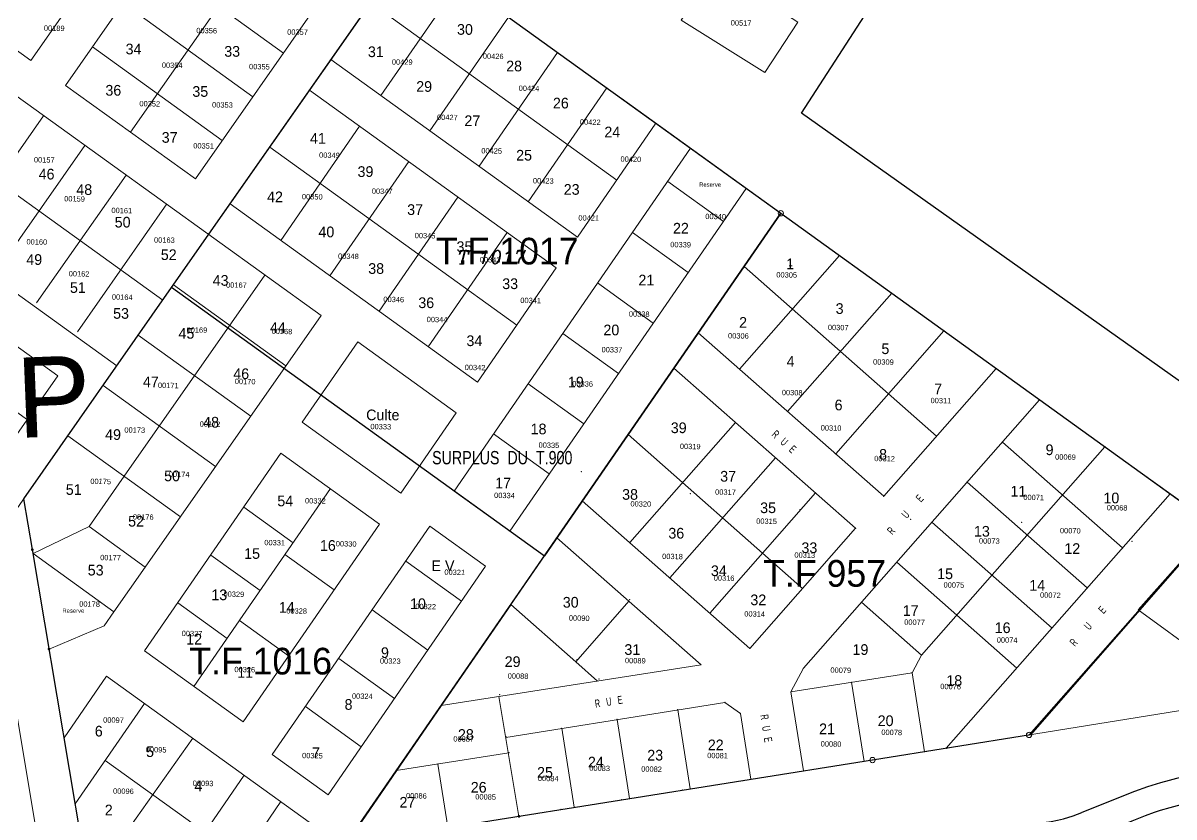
# Model space of a CAD drawing. Header units: metres. Extents: x 251686 to 255059, y 1627526 to 1631912.
# Drawn here: x 253756.9 to 253972.7, y 1629443.7 to 1629592.4 of the extents above; entities that cross this region are included whole.
import ezdxf
from ezdxf.enums import TextEntityAlignment as Align

# ---------------------------------------------------------------- set-up
doc = ezdxf.new("R2010")
doc.units = ezdxf.units.M
doc.header["$MEASUREMENT"] = 0
for name, color, linetype in [('A_revoir_niveau_0', 7, 'Continuous'), ('limites_parcelles', 7, 'Continuous'), ('limites_tf', 7, 'Continuous'), ('numero_lot', 7, 'Continuous'), ('numero_parcelle', 7, 'Continuous'), ('toponymie', 7, 'Continuous')]:
    doc.layers.add(name, color=color, linetype=linetype)
for name, color, linetype, lineweight in [('morcellements', 5, 'Continuous', 13), ('Niveau 1', 7, 'Continuous', 0), ('Numero_TF', 7, 'Continuous', 0)]:
    doc.layers.add(name, color=color, linetype=linetype, lineweight=lineweight)
doc.styles.add('Style-Arial', font='arial.ttf')
doc.styles.add('Style-FANCY', font='times.ttf')
doc.styles.add('Style-ITALICS', font='ITALICS.shx')

# ---------------------------------------------------------------- blocks, each defined once
blk = doc.blocks.new('PIONT_2')
at = {"layer": 'Niveau 1', "color": 7, "linetype": 'Continuous', "lineweight": 13}
for radius in [0.5, 0.00316]:
    blk.add_circle((0, -0.003), radius, dxfattribs=at)
blk.add_point((0, -0.003), dxfattribs=at)
blk = doc.blocks.new('PIONT_5')
at = {"layer": 'Niveau 1', "color": 7, "linetype": 'Continuous', "lineweight": 13}
for radius in [0.5, 0.00316]:
    blk.add_circle((0, -0.003), radius, dxfattribs=at)
blk.add_point((0, -0.003), dxfattribs=at)
blk = doc.blocks.new('PIONT_6')
at = {"layer": 'Niveau 1', "color": 7, "linetype": 'Continuous', "lineweight": 13}
for radius in [0.5, 0.00316]:
    blk.add_circle((0, -0.003), radius, dxfattribs=at)
blk.add_point((0, -0.003), dxfattribs=at)
blk = doc.blocks.new('PIONT_8')
at = {"layer": 'Niveau 1', "color": 7, "linetype": 'Continuous', "lineweight": 13}
for radius in [0.5, 0.00316]:
    blk.add_circle((0, -0.003), radius, dxfattribs=at)
blk.add_point((0, -0.003), dxfattribs=at)
blk = doc.blocks.new('PIONT_11')
at = {"layer": 'Niveau 1', "color": 7, "linetype": 'Continuous', "lineweight": 13}
for radius in [0.5, 0.00316]:
    blk.add_circle((0, -0.003), radius, dxfattribs=at)
blk.add_point((0, -0.003), dxfattribs=at)
blk = doc.blocks.new('PIONT_12')
at = {"layer": 'Niveau 1', "color": 7, "linetype": 'Continuous', "lineweight": 13}
for radius in [0.5, 0.00316]:
    blk.add_circle((0, -0.003), radius, dxfattribs=at)
blk.add_point((0, -0.003), dxfattribs=at)
blk = doc.blocks.new('PIONT_14')
at = {"layer": 'Niveau 1', "color": 7, "linetype": 'Continuous', "lineweight": 13}
for radius in [0.5, 0.00316]:
    blk.add_circle((0, -0.003), radius, dxfattribs=at)
blk.add_point((0, -0.003), dxfattribs=at)
blk = doc.blocks.new('PIONT_17')
at = {"layer": 'Niveau 1', "color": 7, "linetype": 'Continuous', "lineweight": 13}
for radius in [0.5, 0.00316]:
    blk.add_circle((0, -0.003), radius, dxfattribs=at)
blk.add_point((0, -0.003), dxfattribs=at)
blk = doc.blocks.new('PIONT_18')
at = {"layer": 'Niveau 1', "color": 7, "linetype": 'Continuous', "lineweight": 13}
for radius in [0.5, 0.00316]:
    blk.add_circle((0, -0.003), radius, dxfattribs=at)
blk.add_point((0, -0.003), dxfattribs=at)

msp = doc.modelspace()

# ---------------------------------------------------------------- linework, layer by layer
at = {"layer": 'A_revoir_niveau_0', "color": 7, "linetype": 'Continuous', "lineweight": 0}
for p, q in [((253784.792917, 1629542.900919), (253829.522917, 1629606.790919)), ((253784.792917, 1629542.900919), (253854.692917, 1629492.580919)), ((253769.262917, 1629430.970919), (253757.072917, 1629503.290919)), ((253854.692917, 1629492.580919), (253817.452917, 1629438.630919))]:
    msp.add_line(p, q, dxfattribs=at)
at = {"layer": 'A_revoir_niveau_0', "color": 7, "linetype": 'Continuous', "lineweight": 13}
for p, q in [((253829.522917, 1629606.790919), (253899.002917, 1629556.770919)), ((253837.757917, 1629504.743919), (253848.196917, 1629497.227919)), ((253860.578917, 1629472.728919), (253864.655917, 1629469.139919))]:
    msp.add_line(p, q, dxfattribs=at)
at = {"layer": 'A_revoir_niveau_0', "color": 6, "linetype": 'Continuous', "lineweight": 13}
msp.add_line((253869.083917, 1629578.327919), (253899.002917, 1629556.780919), dxfattribs=at)
at = {"layer": 'A_revoir_niveau_0', "color": 3, "linetype": 'Continuous', "lineweight": 13}
for p, q in [((253899.002917, 1629556.780919), (253955.752917, 1629515.910919)), ((253955.752917, 1629515.910919), (254018.472917, 1629470.754919)), ((253955.752917, 1629515.910919), (253980.142917, 1629498.350919)), ((253980.142917, 1629498.350919), (253945.542917, 1629459.050919)), ((254018.472917, 1629470.754919), (253916.192917, 1629454.340919)), ((253945.542917, 1629459.050919), (253916.192917, 1629454.340919))]:
    msp.add_line(p, q, dxfattribs=at)
at = {"layer": 'A_revoir_niveau_0', "color": 1, "linetype": 'Continuous', "elevation": 1.457074, "flags": 128}
for points in [[(253521.55347, 1629380.075605), (253731.554623, 1629414.408514), (253788.478763, 1629419.675955), (253788.564764, 1629419.688306), (253948.336192, 1629442.633707), (253949.67187, 1629442.840138), (253950.850435, 1629443.076748), (253951.992411, 1629443.35611), (253953.786736, 1629443.898468), (253955.423372, 1629444.509252), (253955.517077, 1629444.544222), (253965.39011, 1629448.529449), (253967.812438, 1629449.40003), (253970.281571, 1629450.127333), (254000.5433, 1629458.340049)], [(254001.783411, 1629453.496147), (253971.959295, 1629445.402146), (253970.129758, 1629444.894608), (253969.019659, 1629444.537877), (253967.314844, 1629443.915328), (253967.307023, 1629443.912222), (253964.831937, 1629442.91379), (253957.410533, 1629439.920097), (253956.1914, 1629439.445224), (253954.761319, 1629438.956527), (253953.776247, 1629438.661151), (253952.593494, 1629438.34947), (253951.22265, 1629438.04524), (253949.799073, 1629437.792498), (253949.026257, 1629437.68151), (253789.18954, 1629414.726733), (253732.242553, 1629409.454602), (253732.188662, 1629409.449613), (253726.709529, 1629408.553762), (253522.263464, 1629375.126364)]]:
    msp.add_lwpolyline(points, dxfattribs=at)
at = {"layer": 'A_revoir_niveau_0', "color": 7, "linetype": 'Continuous', "lineweight": 13}
for p in [(253899.002917, 1629556.780919), (253899.002917, 1629556.780919), (253899.002917, 1629556.780919), (253955.752917, 1629515.910919), (253955.752917, 1629515.910919), (253955.752917, 1629515.910919), (253945.542917, 1629459.050919), (253945.542917, 1629459.050919), (253945.542917, 1629459.050919)]:
    msp.add_point(p, dxfattribs=at)
at = {"layer": 'A_revoir_niveau_0', "color": 2, "linetype": 'Continuous', "lineweight": 13}
for p in [(253899.002917, 1629556.780919), (253899.002917, 1629556.780919), (253899.002917, 1629556.780919), (253955.752917, 1629515.910919), (253955.752917, 1629515.910919), (253955.752917, 1629515.910919), (253945.542917, 1629459.050919), (253945.542917, 1629459.050919), (253945.542917, 1629459.050919), (253916.192917, 1629454.340919), (253916.192917, 1629454.340919), (253916.192917, 1629454.340919), (253916.192917, 1629454.340919), (253916.192917, 1629454.340919), (253916.192917, 1629454.340919)]:
    msp.add_point(p, dxfattribs=at)
at = {"layer": 'A_revoir_niveau_0', "color": 1, "linetype": 'Continuous', "lineweight": 13}
for p in [(253910.019917, 1629548.846919), (253910.019917, 1629548.846919), (253910.019917, 1629548.846919), (253892.113917, 1629546.806919), (253892.113917, 1629546.806919), (253892.113917, 1629546.806919), (253919.803917, 1629541.800919), (253919.803917, 1629541.800919), (253919.803917, 1629541.800919), (253901.188917, 1629538.816919), (253901.188917, 1629538.816919), (253901.188917, 1629538.816919), (253883.529917, 1629534.380919), (253883.529917, 1629534.380919), (253883.529917, 1629534.380919), (253929.588917, 1629534.753919), (253929.588917, 1629534.753919), (253929.588917, 1629534.753919), (253910.195917, 1629530.887919), (253910.195917, 1629530.887919), (253910.195917, 1629530.887919), (253878.951917, 1629527.752919), (253878.951917, 1629527.752919), (253878.951917, 1629527.752919), (253891.277917, 1629527.559919), (253891.277917, 1629527.559919), (253891.277917, 1629527.559919), (253939.372917, 1629527.707919), (253939.372917, 1629527.707919), (253939.372917, 1629527.707919), (253919.202917, 1629522.957919), (253919.202917, 1629522.957919), (253919.202917, 1629522.957919), (253947.525917, 1629521.835919), (253947.525917, 1629521.835919), (253947.525917, 1629521.835919), (253900.283917, 1629519.629919), (253900.283917, 1629519.629919), (253900.283917, 1629519.629919), (253890.495917, 1629517.589919), (253870.367917, 1629515.324919), (253928.209917, 1629515.028919), (253928.209917, 1629515.028919), (253928.209917, 1629515.028919), (253940.549917, 1629513.912919), (253940.549917, 1629513.912919), (253940.549917, 1629513.912919), (253959.756917, 1629513.028919), (253959.756917, 1629513.028919), (253959.756917, 1629513.028919), (253898.000917, 1629510.982919), (253909.290917, 1629511.699919), (253909.290917, 1629511.699919), (253909.290917, 1629511.699919), (253880.582917, 1629506.330919), (253933.941917, 1629506.406919), (253933.941917, 1629506.406919), (253933.941917, 1629506.406919), (253905.506917, 1629504.374919), (253918.297917, 1629503.770919), (253918.297917, 1629503.770919), (253918.297917, 1629503.770919), (253971.987917, 1629504.221919), (253971.987917, 1629504.221919), (253971.987917, 1629504.221919), (253861.783917, 1629502.898919), (253888.088917, 1629499.723919), (253888.088917, 1629499.723919), (253888.088917, 1629499.723919), (253888.088917, 1629499.723919), (253913.012917, 1629497.766919), (253927.333917, 1629498.900919), (253927.333917, 1629498.900919), (253927.333917, 1629498.900919), (253870.671917, 1629495.073919), (253945.199917, 1629496.494919), (253945.199917, 1629496.494919), (253945.199917, 1629496.494919), (253895.594917, 1629493.115919), (253963.065917, 1629494.088919), (253963.065917, 1629494.088919), (253963.065917, 1629494.088919), (253920.725917, 1629491.395919), (253920.725917, 1629491.395919), (253920.725917, 1629491.395919), (253878.177917, 1629488.465919), (253938.592917, 1629488.988919), (253938.592917, 1629488.988919), (253938.592917, 1629488.988919), (253938.592917, 1629488.988919), (253938.592917, 1629488.988919), (253938.592917, 1629488.988919), (253903.099917, 1629486.507919), (253956.457917, 1629486.582919), (253956.457917, 1629486.582919), (253956.457917, 1629486.582919), (253870.674917, 1629484.412919), (253885.683917, 1629481.857919), (253914.118917, 1629483.889919), (253931.983917, 1629481.482919), (253931.983917, 1629481.482919), (253931.983917, 1629481.482919), (253949.850917, 1629479.076919), (253949.850917, 1629479.076919), (253949.850917, 1629479.076919), (253893.188917, 1629475.249919), (253925.376917, 1629473.977919), (253903.237917, 1629471.531919), (253943.240917, 1629471.570919), (253943.240917, 1629471.570919), (253943.240917, 1629471.570919), (253864.901917, 1629469.510919), (253912.264917, 1629468.904919), (253923.623917, 1629470.701919), (253900.905917, 1629467.107919), (253888.518917, 1629465.147919), (253879.668917, 1629463.747919), (253891.424917, 1629463.035919), (253868.309917, 1629461.951919), (253930.026917, 1629456.560919), (253930.026917, 1629456.560919), (253930.026917, 1629456.560919), (253914.608917, 1629454.089919), (253914.608917, 1629454.089919), (253914.608917, 1629454.089919), (253925.964917, 1629455.908919), (253926.326917, 1629455.943919), (253903.249917, 1629452.292919), (253903.249917, 1629452.292919), (253903.249917, 1629452.292919), (253891.891917, 1629450.496919), (253893.371917, 1629450.730919), (253893.371917, 1629450.730919), (253880.532917, 1629448.699919), (253880.532917, 1629448.699919), (253882.012917, 1629448.933919), (253869.173917, 1629446.902919), (253869.173917, 1629446.902919), (253870.653917, 1629447.136919)]:
    msp.add_point(p, dxfattribs=at)
at = {"layer": 'A_revoir_niveau_0', "color": 30, "linetype": 'Continuous', "lineweight": 13}
for p in [(253861.625917, 1629508.375919), (253861.625917, 1629508.375919), (253882.022917, 1629504.237919), (253882.022917, 1629504.237919), (253902.622917, 1629501.263919), (253902.622917, 1629501.263919), (253923.358917, 1629499.465919), (253923.358917, 1629499.465919), (253944.163917, 1629498.847919), (253944.163917, 1629498.847919), (253964.847917, 1629495.306919), (253964.847917, 1629495.306919)]:
    msp.add_point(p, dxfattribs=at)
at = {"layer": 'A_revoir_niveau_0', "color": 1, "linetype": 'Continuous', "lineweight": 0}
for p in [(253857.205917, 1629496.270919), (253848.621917, 1629483.843919), (253860.762917, 1629473.154919), (253835.509917, 1629464.861919), (253846.318917, 1629466.571919), (253857.938917, 1629460.310919), (253847.568917, 1629458.670919), (253848.037917, 1629455.704919), (253826.872917, 1629452.357919), (253834.702917, 1629453.595919), (253860.282917, 1629445.495919), (253849.912917, 1629443.855919), (253849.912917, 1629443.855919), (253849.912917, 1629443.855919), (253857.815917, 1629445.105919), (253857.815917, 1629445.105919)]:
    msp.add_point(p, dxfattribs=at)
at = {"layer": 'A_revoir_niveau_0', "color": 1, "linetype": 'Continuous', "lineweight": 53}
for p in [(253758.676917, 1629493.779919), (253761.822917, 1629475.114919), (253849.906917, 1629443.781919)]:
    msp.add_point(p, dxfattribs=at)
at = {"layer": 'limites_parcelles', "color": 7, "linetype": 'Continuous', "lineweight": 0}
for p, q in [((253758.402917, 1629585.414919), (253792.127917, 1629633.583919)), ((253764.896917, 1629580.738919), (253798.620917, 1629628.908919)), ((253777.069917, 1629571.973919), (253810.680917, 1629619.980919)), ((253789.243917, 1629563.208919), (253822.968917, 1629611.377919)), ((253734.055917, 1629602.945919), (253758.402917, 1629585.414919)), ((253781.412917, 1629604.329919), (253805.759917, 1629586.798919)), ((253838.726917, 1629600.161919), (253824.012917, 1629578.840919)), ((253730.040917, 1629597.210919), (253762.503917, 1629573.835919)), ((253822.124917, 1629596.218919), (253868.247917, 1629563.008919)), ((253775.676917, 1629596.136919), (253800.024917, 1629578.606919)), ((253847.938917, 1629593.529919), (253833.224917, 1629572.207919)), ((253769.940917, 1629587.943919), (253794.287917, 1629570.413919)), ((253814.668917, 1629585.568919), (253860.862917, 1629552.307919)), ((253857.151917, 1629586.895919), (253842.437917, 1629565.574919)), ((253721.275917, 1629585.037919), (253783.117917, 1629540.508919)), ((253764.896917, 1629580.738919), (253789.243917, 1629563.208919)), ((253810.653917, 1629579.832919), (253856.884917, 1629546.545919)), ((253866.364917, 1629580.262919), (253851.649917, 1629558.940919)), ((253743.880917, 1629550.895919), (253760.782917, 1629575.039919)), ((253712.833917, 1629572.632919), (253774.516917, 1629528.217919)), ((253762.503917, 1629573.835919), (253812.823917, 1629537.603919)), ((253820.033917, 1629573.078919), (253805.262917, 1629551.674919)), ((253875.576917, 1629573.628919), (253860.862917, 1629552.307919)), ((253751.683917, 1629545.431919), (253768.509917, 1629569.466919)), ((253803.196917, 1629569.181919), (253849.498917, 1629535.843919)), ((253882.070917, 1629568.953919), (253837.757917, 1629504.743919)), ((253829.246917, 1629566.445919), (253814.475917, 1629545.041919)), ((253759.486917, 1629539.970919), (253776.236917, 1629563.896919)), ((253877.792917, 1629562.754919), (253888.231917, 1629555.238919)), ((253838.458917, 1629559.812919), (253823.687917, 1629538.408919)), ((253892.509917, 1629561.437919), (253848.196917, 1629497.227919)), ((253767.172917, 1629534.589919), (253783.922917, 1629558.515919)), ((253795.736917, 1629558.532919), (253842.113917, 1629525.141919)), ((253847.671917, 1629553.178919), (253832.900917, 1629531.774919)), ((253871.202917, 1629553.205919), (253881.641917, 1629545.689919)), ((253910.019917, 1629548.846919), (253891.277917, 1629527.559919)), ((253892.113917, 1629546.806919), (253928.207917, 1629515.029919)), ((253775.896917, 1629507.508919), (253802.273917, 1629545.200919)), ((253856.884917, 1629546.545919), (253842.113917, 1629525.141919)), ((253739.084917, 1629543.870919), (253763.436917, 1629526.336919)), ((253739.871917, 1629478.711919), (253784.792917, 1629542.900919)), ((253785.127917, 1629543.373919), (253806.228917, 1629528.180919)), ((253864.657917, 1629543.721919), (253875.096917, 1629536.205919)), ((253919.803917, 1629541.800919), (253900.283917, 1629519.629919)), ((253779.851917, 1629490.488919), (253812.823917, 1629537.603919)), ((253733.240917, 1629535.754919), (253757.592917, 1629518.220919)), ((253778.533917, 1629533.951919), (253799.634917, 1629518.757919)), ((253858.123917, 1629534.254919), (253868.562917, 1629526.738919)), ((253883.529917, 1629534.380919), (253918.297917, 1629503.770919)), ((253929.588917, 1629534.753919), (253909.290917, 1629511.699919)), ((253819.670917, 1629532.674919), (253809.273917, 1629517.609919)), ((253819.670917, 1629532.674919), (253838.136917, 1629519.378919)), ((253878.951917, 1629527.752919), (253913.012917, 1629497.766919)), ((253939.372917, 1629527.707919), (253918.297917, 1629503.770919)), ((253734.765917, 1629485.367919), (253763.436917, 1629526.336919)), ((253771.938917, 1629524.527919), (253793.040917, 1629509.334919)), ((253851.618917, 1629524.827919), (253862.057917, 1629517.311919)), ((253947.525917, 1629521.835919), (253903.237917, 1629471.531919)), ((253838.136917, 1629519.378919), (253827.739917, 1629504.313919)), ((253809.273917, 1629517.609919), (253827.739917, 1629504.313919)), ((253890.495917, 1629517.589919), (253870.671917, 1629495.073919)), ((253765.345917, 1629515.105919), (253786.446917, 1629499.912919)), ((253845.158917, 1629515.467919), (253855.597917, 1629507.951919)), ((253870.367917, 1629515.324919), (253903.098917, 1629486.508919)), ((253959.756917, 1629513.028919), (253925.376917, 1629473.977919)), ((253940.550917, 1629513.911919), (253963.066917, 1629494.087919)), ((253805.295917, 1629511.846919), (253779.731917, 1629474.801919)), ((253805.295917, 1629511.846919), (253823.761917, 1629498.551919)), ((253898.000917, 1629510.982919), (253878.177917, 1629488.465919)), ((253769.301917, 1629498.085919), (253775.896917, 1629507.508919)), ((253933.942917, 1629506.405919), (253956.458917, 1629486.581919)), ((253814.548917, 1629505.184919), (253788.984917, 1629468.139919)), ((253905.506917, 1629504.374919), (253885.683917, 1629481.857919)), ((253971.987917, 1629504.221919), (253930.026917, 1629456.560919)), ((253798.305917, 1629501.717919), (253807.558917, 1629495.055919)), ((253861.783917, 1629502.898919), (253893.188917, 1629475.249919)), ((253758.805917, 1629493.012919), (253769.301917, 1629498.085919)), ((253769.301917, 1629498.085919), (253779.851917, 1629490.488919)), ((253823.761917, 1629498.551919), (253798.196917, 1629461.506919)), ((253803.666917, 1629455.353919), (253833.212917, 1629498.157919)), ((253833.212917, 1629498.157919), (253843.650917, 1629490.641919)), ((253913.012917, 1629497.766919), (253893.188917, 1629475.249919)), ((253927.334917, 1629498.900919), (253949.850917, 1629479.076919)), ((253857.035917, 1629495.968919), (253884.047917, 1629472.185919)), ((253750.537117, 1629493.951752), (253761.362917, 1629429.700919)), ((253758.805917, 1629493.012919), (253773.973917, 1629482.089919)), ((253792.114917, 1629492.745919), (253801.367917, 1629486.083919)), ((253806.027917, 1629492.836919), (253815.239917, 1629486.202919)), ((253773.973917, 1629482.089919), (253779.851917, 1629490.488919)), ((253843.650917, 1629490.641919), (253814.112917, 1629447.831919)), ((253828.688917, 1629491.603919), (253839.126917, 1629484.085919)), ((253920.726917, 1629491.394919), (253943.240917, 1629471.570919)), ((253860.578917, 1629472.728919), (253870.507917, 1629484.106919)), ((253772.157917, 1629479.493919), (253773.973917, 1629482.089919)), ((253785.922917, 1629483.773919), (253795.175917, 1629477.111919)), ((253822.381917, 1629482.466919), (253832.821917, 1629474.947919)), ((253848.397917, 1629483.453919), (253860.578917, 1629472.728919)), ((253914.118917, 1629483.889919), (253925.376917, 1629473.977919)), ((253797.505917, 1629480.487919), (253806.718917, 1629473.854919)), ((253761.822917, 1629475.114919), (253772.157917, 1629479.493919)), ((253779.731917, 1629474.801919), (253798.196917, 1629461.506919)), ((253816.109917, 1629473.379919), (253826.551917, 1629465.859919)), ((253925.376917, 1629473.977919), (253923.623917, 1629470.701919)), ((253835.336917, 1629464.533919), (253884.047917, 1629472.185919)), ((253903.237917, 1629471.531919), (253900.905917, 1629467.108919)), ((253772.609917, 1629470.069919), (253764.622917, 1629458.497919)), ((253772.609917, 1629470.069919), (253810.589917, 1629442.724919)), ((253923.623917, 1629470.701919), (253900.905917, 1629467.107919)), ((253914.608917, 1629454.090919), (253912.264917, 1629468.905919)), ((253925.967917, 1629455.887919), (253923.623917, 1629470.701919)), ((253903.249917, 1629452.293919), (253900.905917, 1629467.107919)), ((253779.712917, 1629464.956919), (253766.709917, 1629446.115919)), ((253846.143917, 1629466.231919), (253849.906917, 1629443.781919)), ((253888.492917, 1629465.109919), (253879.523917, 1629463.682919)), ((253888.518917, 1629465.147919), (253891.424917, 1629463.035919)), ((253809.870917, 1629464.341919), (253820.315917, 1629456.820919)), ((253879.523917, 1629463.682919), (253847.426917, 1629458.574919)), ((253882.012917, 1629448.933919), (253879.668917, 1629463.747919)), ((253893.371917, 1629450.730919), (253891.424917, 1629463.035919)), ((253860.282917, 1629445.493919), (253857.938917, 1629460.308919)), ((253870.653917, 1629447.134919), (253868.309917, 1629461.949919)), ((253788.774917, 1629458.431919), (253769.264917, 1629430.957919)), ((253772.326917, 1629454.254919), (253790.996917, 1629440.812919)), ((253803.666917, 1629455.353919), (253814.112917, 1629447.831919)), ((253848.037917, 1629455.704919), (253826.872917, 1629452.357919)), ((253836.577917, 1629441.744919), (253834.702917, 1629453.595919)), ((253798.381917, 1629451.514919), (253786.038917, 1629433.627919)), ((253805.280917, 1629446.546919), (253797.640917, 1629435.473919))]:
    msp.add_line(p, q, dxfattribs=at)
at = {"layer": 'limites_parcelles', "ltscale": 38}
msp.add_3dface([(253902.874334, 1629575.554824), (254010.024478, 1629740.930531), (254089.034548, 1629685.615951), (253983.363289, 1629518.521686)], dxfattribs=at)
at = {"layer": 'limites_parcelles', "color": 7, "lineweight": 0, "ltscale": 38}
msp.add_3dface([(253902.216525, 1629592.556391), (253895.991909, 1629583.168471), (253880.300203, 1629592.941845), (253886.771425, 1629602.653966)], dxfattribs=at)
at = {"layer": 'limites_tf', "color": 5, "linetype": 'Continuous', "lineweight": 30}
for p, q in [((253784.794917, 1629542.897919), (253829.524917, 1629606.787919)), ((253829.524917, 1629606.787919), (253898.994917, 1629556.767919)), ((253817.453917, 1629438.720919), (253899.002917, 1629556.780919)), ((253899.002917, 1629556.770919), (253854.692917, 1629492.580919)), ((253898.994917, 1629556.767919), (253980.134917, 1629498.337919)), ((253757.074917, 1629503.287919), (253784.794917, 1629542.897919)), ((253784.794917, 1629542.957919), (253854.694917, 1629492.577919)), ((253758.677917, 1629493.779919), (253757.074917, 1629503.287919)), ((253980.134917, 1629498.337919), (253945.814917, 1629459.047919)), ((253769.264917, 1629430.957919), (253758.676917, 1629493.779919)), ((253848.397917, 1629483.453919), (253835.336917, 1629464.533919)), ((253835.336917, 1629464.533919), (253817.454917, 1629438.627919)), ((253945.814917, 1629459.047919), (253916.184917, 1629454.327919)), ((253916.184917, 1629454.327919), (253817.454917, 1629438.617919))]:
    msp.add_line(p, q, dxfattribs=at)
at = {"layer": 'morcellements', "color": 2, "linetype": 'Continuous', "lineweight": 13}
msp.add_3dface([(253980.142917, 1629498.347919), (253992.259907, 1629489.654728), (253978.170554, 1629473.621835), (253966.007686, 1629482.493554)], dxfattribs=at)

# ---------------------------------------------------------------- block references
at = {"layer": 'A_revoir_niveau_0', "color": 7, "linetype": 'Continuous', "lineweight": 13}
for name, p in [('PIONT_2', (253899.002917, 1629556.780919)), ('PIONT_8', (253899.002917, 1629556.780919)), ('PIONT_14', (253899.002917, 1629556.780919)), ('PIONT_5', (253945.542917, 1629459.050919)), ('PIONT_11', (253945.542917, 1629459.050919)), ('PIONT_17', (253945.542917, 1629459.050919)), ('PIONT_6', (253916.192917, 1629454.340919)), ('PIONT_12', (253916.192917, 1629454.340919)), ('PIONT_18', (253916.192917, 1629454.340919))]:
    msp.add_blockref(name, p, dxfattribs=at)

# ---------------------------------------------------------------- texts
at = {"layer": 'numero_lot', "color": 7, "linetype": 'Continuous', "lineweight": 0, "char_height": 1.999998, "attachment_point": 5, "line_spacing_factor": 0.6, "style": 'Style-FANCY'}
for s, insert in [('\\FFANCY;34', (253777.649614, 1629587.530585)), ('\\FFANCY;33', (253796.143893, 1629587.089585)), ('\\FFANCY;36', (253773.860893, 1629579.801585)), ('\\FFANCY;35', (253790.161893, 1629579.580585)), ('\\FFANCY;37', (253784.419893, 1629570.968585)), ('\\FFANCY;46', (253761.346614, 1629564.092585)), ('\\FFANCY;48', (253768.407614, 1629561.201585)), ('\\FFANCY;50', (253775.601893, 1629555.094585)), ('\\FFANCY;49', (253759.032614, 1629548.097585)), ('\\FFANCY;52', (253784.253893, 1629549.002585)), ('\\FFANCY;51', (253767.215657, 1629542.845585)), ('\\FFANCY;53', (253775.308893, 1629537.996585))]:
    msp.add_mtext(s, dxfattribs=dict(at, insert=insert))
at = {"layer": 'numero_parcelle', "color": 5, "lineweight": 0, "style": 'Style-Arial'}
for s, p in [('00189', (253760.847741, 1629591.979102)), ('00517', (253889.625899, 1629592.965657)), ('00356', (253789.430912, 1629591.524024)), ('00357', (253806.464007, 1629591.246961)), ('00429', (253826.093852, 1629585.641486)), ('00426', (253843.149131, 1629586.728236)), ('00354', (253782.964668, 1629585.035699)), ('00355', (253799.316439, 1629584.769719)), ('00424', (253849.866238, 1629580.707556)), ('00352', (253778.75841, 1629577.828527)), ('00353', (253792.384886, 1629577.606877)), ('00427', (253834.557574, 1629575.272513)), ('00422', (253861.348915, 1629574.381996)), ('00351', (253788.852558, 1629569.934018)), ('00349', (253812.449599, 1629568.186011)), ('00425', (253842.860739, 1629568.998672)), ('00157', (253758.982213, 1629567.313686)), ('00420', (253868.959665, 1629567.437331)), ('00423', (253852.537644, 1629563.384572)), ('00159', (253764.657763, 1629560.015206)), ('00350', (253809.228448, 1629560.404268)), ('00347', (253822.335126, 1629561.431706)), ('00161', (253773.515548, 1629557.8216)), ('00421', (253861.056826, 1629556.42513)), ('00340', (253884.855474, 1629556.693328)), ('00345', (253830.377907, 1629553.11584)), ('00160', (253757.586499, 1629551.947443)), ('00163', (253781.49912, 1629552.291615)), ('00339', (253878.282892, 1629551.427161)), ('00348', (253816.003555, 1629549.257135)), ('00343', (253842.571486, 1629548.597615)), ('00162', (253765.501927, 1629545.965923)), ('00305', (253898.174423, 1629545.763506)), ('00167', (253795.005301, 1629543.851419)), ('00164', (253773.603669, 1629541.606723)), ('00346', (253824.50425, 1629541.161183)), ('00341', (253850.171144, 1629540.971043)), ('00338', (253870.520413, 1629538.427075)), ('00344', (253832.620979, 1629537.391359)), ('00307', (253907.840107, 1629535.90393)), ('00169', (253787.599009, 1629535.434207)), ('00168', (253803.542913, 1629535.174861)), ('00306', (253889.120119, 1629534.339588)), ('00337', (253865.405989, 1629531.735737)), ('00309', (253916.309739, 1629529.442068)), ('00342', (253839.744237, 1629528.408363)), ('00171', (253782.237742, 1629525.05347)), ('00170', (253796.640029, 1629525.78433)), ('00336', (253859.912475, 1629525.351956)), ('00308', (253899.203957, 1629523.701885)), ('00311', (253927.088887, 1629522.208934)), ('00173', (253775.945022, 1629516.692385)), ('00172', (253790.056715, 1629517.799175)), ('00333', (253822.072059, 1629517.327709)), ('00310', (253906.495549, 1629517.087215)), ('00335', (253853.591997, 1629513.859292)), ('00319', (253880.087646, 1629513.619131)), ('00312', (253916.527225, 1629511.337422)), ('00069', (253950.443187, 1629511.633274)), ('00174', (253784.266197, 1629508.390551)), ('00175', (253769.557621, 1629507.070747)), ('00332', (253809.806104, 1629503.43077)), ('00334', (253845.260823, 1629504.445593)), ('00317', (253886.698666, 1629505.066712)), ('00071', (253944.481813, 1629504.075509)), ('00320', (253870.825857, 1629502.856397)), ('00068', (253960.118931, 1629502.138742)), ('00176', (253777.534568, 1629500.407808)), ('00315', (253894.398601, 1629499.614691)), ('00070', (253951.345896, 1629497.836812)), ('00331', (253802.182136, 1629495.597104)), ('00330', (253815.581504, 1629495.379147)), ('00073', (253936.162513, 1629495.911746)), ('00177', (253771.402236, 1629492.786521)), ('00318', (253876.76687, 1629493.015663)), ('00313', (253901.564642, 1629493.261905)), ('00321', (253835.939876, 1629490.046025)), ('00316', (253886.436684, 1629488.960734)), ('00075', (253929.520132, 1629487.655837)), ('00178', (253767.477733, 1629484.089951)), ('00329', (253794.528588, 1629485.945021)), ('00072', (253947.616365, 1629485.766505)), ('00328', (253806.290136, 1629482.797996)), ('00322', (253830.483564, 1629483.630419)), ('00314', (253892.168852, 1629482.241508)), ('00090', (253859.277045, 1629481.458758)), ('00077', (253922.148082, 1629480.694703)), ('00327', (253786.684907, 1629478.569653)), ('00074', (253939.502926, 1629477.35156)), ('00323', (253823.856661, 1629473.417766)), ('00089', (253869.791909, 1629473.492445)), ('00326', (253796.570433, 1629471.815348)), ('00079', (253908.316355, 1629471.696508)), ('00088', (253847.806952, 1629470.602023)), ('00324', (253818.607375, 1629466.831695)), ('00076', (253928.906365, 1629468.633241)), ('00097', (253771.95899, 1629462.356827)), ('00087', (253837.619829, 1629458.81497)), ('00078', (253917.86257, 1629460.051619)), ('00095', (253779.954046, 1629456.807205)), ('00080', (253906.489902, 1629457.883046)), ('00325', (253809.256772, 1629455.693633)), ('00081', (253885.209577, 1629455.702285)), ('00083', (253863.103296, 1629453.333522)), ('00082', (253872.836493, 1629453.1752)), ('00093', (253788.752764, 1629450.502102)), ('00084', (253853.46607, 1629451.411542)), ('00096', (253773.8193, 1629449.037476)), ('00086', (253828.74948, 1629448.17579)), ('00085', (253841.727077, 1629447.964694))]:
    msp.add_text(s, height=1, rotation=359.0681, dxfattribs=at).set_placement(p, align=Align.TOP_LEFT)
at = {"layer": 'numero_tf', "color": 4, "linetype": 'Continuous', "lineweight": 0, "style": 'Style-Arial'}
msp.add_text('TNI F DIOP', height=15, rotation=2.33, dxfattribs=at).set_placement((253660.600397, 1629510.801353))
at = {"layer": 'toponymie', "color": 7, "linetype": 'Continuous', "lineweight": 0, "style": 'Style-ITALICS'}
msp.add_text('T 1017', height=2.500002, rotation=0.3486, dxfattribs=at).set_placement((253844.815193, 1629548.568332), align=Align.MIDDLE_CENTER)
at = {"layer": 'toponymie', "color": 7, "linetype": 'Continuous', "lineweight": 13, "attachment_point": 5, "line_spacing_factor": 0.6, "style": 'Style-FANCY'}
for s, insert, char_height in [('\\FFANCY;30', (253839.785893, 1629591.203585), 1.999998), ('\\FFANCY;31', (253823.076657, 1629587.019585), 1.999998), ('\\FFANCY;28', (253849.001893, 1629584.348585), 1.999998), ('\\FFANCY;29', (253832.130893, 1629580.519585), 1.999998), ('\\FFANCY;26', (253857.763893, 1629577.403585), 1.999998), ('\\FFANCY;27', (253841.169893, 1629574.109585), 1.999998), ('\\FFANCY;24', (253867.410614, 1629571.999585), 1.999998), ('\\FFANCY;41', (253812.224378, 1629570.805585), 1.999998), ('\\FFANCY;25', (253850.870893, 1629567.636585), 1.999998), ('\\FFANCY;39', (253821.134893, 1629564.573585), 1.999998), ('\\FFANCY;23', (253859.790893, 1629561.225585), 1.999998), ('\\FFANCY;Reserve', (253885.749973, 1629562.141585), 0.799998), ('\\FFANCY;42', (253804.169614, 1629559.854585), 1.999998), ('\\FFANCY;37', (253830.439893, 1629557.450585), 1.999998), ('\\FFANCY;40', (253813.802614, 1629553.266585), 1.999998), ('\\FFANCY;22', (253880.279893, 1629553.979585), 1.999998), ('\\FFANCY;35', (253839.695893, 1629550.505585), 1.999998), ('\\FFANCY;38', (253823.141893, 1629546.410585), 1.999998), ('\\FFANCY;1', (253900.750659, 1629547.297585), 1.999998), ('\\FFANCY;43', (253793.974614, 1629544.184585), 1.999998), ('\\FFANCY;33', (253848.260893, 1629543.561585), 1.999998), ('\\FFANCY;21', (253873.793658, 1629544.254585), 1.999998), ('\\FFANCY;36', (253832.526893, 1629539.999585), 1.999998), ('\\FFANCY;3', (253910.029894, 1629538.909585), 1.999998), ('\\FFANCY;44', (253804.711334, 1629535.369585), 1.999998), ('\\FFANCY;20', (253867.235893, 1629534.897585), 1.999998), ('\\FFANCY;2', (253891.928894, 1629536.328585), 1.999998), ('\\FFANCY;45', (253787.565614, 1629534.265585), 1.999998), ('\\FFANCY;34', (253841.551614, 1629532.876585), 1.999998), ('\\FFANCY;5', (253918.609894, 1629531.381585), 1.999998), ('\\FFANCY;4', (253900.838615, 1629529.015585), 1.999998), ('\\FFANCY;46', (253797.840614, 1629526.697585), 1.999998), ('\\FFANCY;47', (253780.889614, 1629525.184585), 1.999998), ('\\FFANCY;19', (253860.573721, 1629525.141585), 1.999998), ('\\FFANCY;7', (253928.499894, 1629523.852585), 1.999998), ('\\FFANCY;6', (253909.834894, 1629520.841585), 1.999998), ('\\FFANCY;48', (253792.193614, 1629517.616585), 1.999998), ('\\FFANCY;Culte', (253824.386244, 1629518.987585), 1.999998), ('\\FFANCY;18', (253853.588721, 1629516.355585), 1.999998), ('\\FFANCY;39', (253879.860893, 1629516.572585), 1.999998), ('\\FFANCY;49', (253773.809614, 1629515.301585), 1.999998), ('\\FFANCY;8', (253918.179894, 1629511.592585), 1.999998), ('\\FFANCY;9', (253949.394894, 1629512.453585), 1.999998), ('\\FFANCY;50', (253784.869893, 1629507.555585), 1.999998), ('\\FFANCY;37', (253889.127893, 1629507.491585), 1.999998), ('\\FFANCY;51', (253766.440657, 1629505.009585), 1.999998), ('\\FFANCY;17', (253846.937721, 1629506.239585), 1.999998), ('\\FFANCY;11', (253943.551485, 1629504.710585), 1.999998), ('\\FFANCY;54', (253806.093614, 1629502.872585), 1.999998), ('\\FFANCY;38', (253870.739893, 1629504.086585), 1.999998), ('\\FFANCY;10', (253960.979721, 1629503.419585), 1.999998), ('\\FFANCY;35', (253896.618893, 1629501.589585), 1.999998), ('\\FFANCY;52', (253778.125893, 1629499.065585), 1.999998), ('\\FFANCY;36', (253879.406893, 1629496.822585), 1.999998), ('\\FFANCY;13', (253936.703721, 1629497.181585), 1.999998), ('\\FFANCY;16', (253814.083721, 1629494.520585), 1.999998), ('\\FFANCY;33', (253904.357893, 1629494.098585), 1.999998), ('\\FFANCY;12', (253953.648721, 1629493.955585), 1.999998), ('\\FFANCY;15', (253799.872721, 1629493.018585), 1.999998), ('\\FFANCY;53', (253770.547893, 1629489.900585), 1.999998), ('\\FFANCY;E V', (253835.669859, 1629490.748585), 1.999998), ('\\FFANCY;34', (253887.386614, 1629489.785585), 1.999998), ('\\FFANCY;15', (253929.803721, 1629489.223585), 1.999998), ('\\FFANCY;13', (253793.720721, 1629485.277585), 1.999998), ('\\FFANCY;14', (253947.078442, 1629487.072585), 1.999998), ('\\FFANCY;10', (253830.970721, 1629483.611585), 1.999998), ('\\FFANCY;30', (253859.616893, 1629483.882585), 1.999998), ('\\FFANCY;32', (253894.782893, 1629484.336585), 1.999998), ('\\FFANCY;Reserve', (253766.363973, 1629482.320585), 0.799998), ('\\FFANCY;14', (253806.375442, 1629482.946585), 1.999998), ('\\FFANCY;17', (253923.353721, 1629482.340585), 1.999998), ('\\FFANCY;16', (253940.593721, 1629479.114585), 1.999998), ('\\FFANCY;12', (253789.014721, 1629476.980585), 1.999998), ('\\FFANCY;9', (253824.784894, 1629474.445585), 1.999998), ('\\FFANCY;31', (253871.168657, 1629475.029585), 1.999998), ('\\FFANCY;19', (253913.933721, 1629475.027585), 1.999998), ('\\FFANCY;29', (253848.720893, 1629472.759585), 1.999998), ('\\FFANCY;11', (253798.582485, 1629470.748585), 1.999998), ('\\FFANCY;18', (253931.523721, 1629469.220585), 1.999998), ('\\FFANCY;8', (253817.956894, 1629464.740585), 1.999998), ('\\FFANCY;20', (253918.649893, 1629461.692585), 1.999998), ('\\FFANCY;6', (253771.128894, 1629459.736585), 1.999998), ('\\FFANCY;21', (253907.671658, 1629460.186585), 1.999998), ('\\FFANCY;28', (253839.957893, 1629459.111585), 1.999998), ('\\FFANCY;22', (253886.808893, 1629457.175585), 1.999998), ('\\FFANCY;5', (253780.742894, 1629455.896585), 1.999998), ('\\FFANCY;7', (253811.853894, 1629455.700585), 1.999998), ('\\FFANCY;23', (253875.453893, 1629455.239585), 1.999998), ('\\FFANCY;24', (253864.328614, 1629453.949585), 1.999998), ('\\FFANCY;25', (253854.793893, 1629452.013585), 1.999998), ('\\FFANCY;4', (253789.807615, 1629449.488585), 1.999998), ('\\FFANCY;26', (253842.362893, 1629449.217585), 1.999998), ('\\FFANCY;27', (253828.992893, 1629446.420585), 1.999998), ('\\FFANCY;2', (253773.001894, 1629444.969585), 1.999998)]:
    msp.add_mtext(s, dxfattribs=dict(at, insert=insert, char_height=char_height))
at = {"layer": 'toponymie', "color": 1, "linetype": 'Continuous', "lineweight": 13, "char_height": 4.999998, "attachment_point": 5, "line_spacing_factor": 0.6, "style": 'Style-FANCY'}
for s, insert in [('\\FFANCY;T.F 1017 ', (253847.711225, 1629549.648585)), ('\\FFANCY;T.F 957', (253907.207087, 1629489.275585))]:
    msp.add_mtext(s, dxfattribs=dict(at, insert=insert))
at = {"layer": 'toponymie', "color": 2, "linetype": 'Continuous', "lineweight": 13, "insert": (253900.840789, 1629547.609919), "char_height": 1.5, "attachment_point": 5, "line_spacing_factor": 0.6, "style": 'Style-FANCY'}
msp.add_mtext('\\FFANCY;\\H1x;\\W0.666668;1', dxfattribs=at)
at = {"layer": 'toponymie', "color": 6, "linetype": 'Continuous', "lineweight": 13, "char_height": 1.5, "attachment_point": 8, "line_spacing_factor": 0.6, "style": 'Style-FANCY'}
for s, insert, rotation in [('\\FFANCY;\\H1x;\\W0.666668;R   U   E', (253899.115686, 1629513.410044), 318.64054569), ('\\FFANCY;\\H1x;\\W0.666668;R        U        E', (253922.923878, 1629499.814419), 48.63908498), ('\\FFANCY;\\H1x;\\W0.666668;R        U        E', (253957.142878, 1629478.906419), 48.63908498), ('\\FFANCY;\\H1x;\\W0.666668;R   U   E', (253866.846095, 1629464.505097), 8.98791015), ('\\FFANCY;\\H1x;\\W0.666668;R   U   E', (253895.522366, 1629460.167754), 278.99127307)]:
    msp.add_mtext(s, dxfattribs=dict(at, insert=insert, rotation=rotation))
at = {"layer": 'toponymie', "color": 6, "linetype": 'Continuous', "lineweight": 13, "insert": (253846.776173, 1629510.973253), "char_height": 2.500002, "attachment_point": 5, "line_spacing_factor": 0.6, "style": 'Style-FANCY'}
msp.add_mtext('\\FFANCY;\\H1x;\\W0.799999;SURPLUS  DU  T.900', dxfattribs=at)
at = {"layer": 'toponymie', "color": 1, "linetype": 'Continuous', "lineweight": 30, "insert": (253801.470225, 1629472.835585), "char_height": 4.999998, "attachment_point": 5, "line_spacing_factor": 0.6, "style": 'Style-FANCY'}
msp.add_mtext('\\FFANCY;T.F 1016', dxfattribs=at)

doc.saveas('drawing.dxf')
